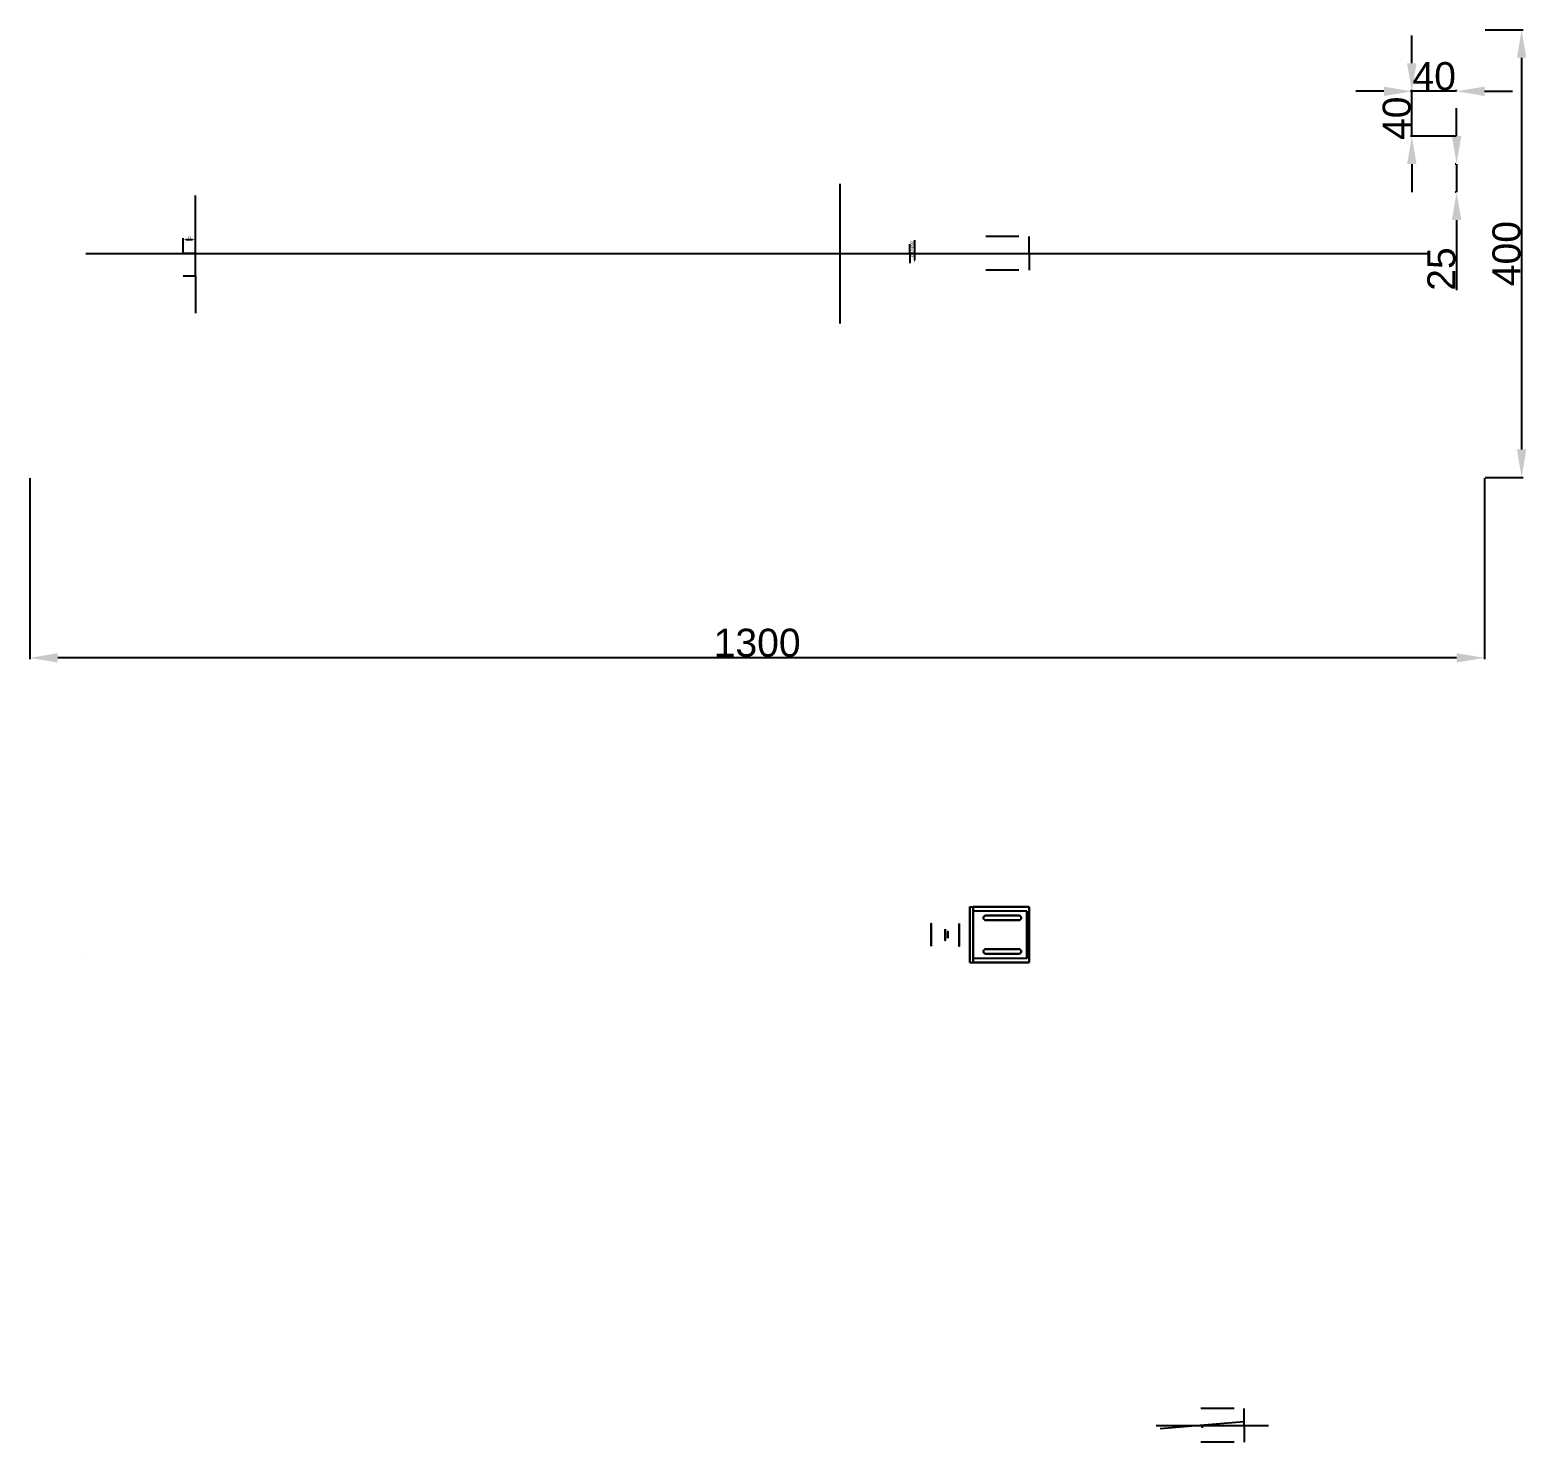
# Model space of a CAD drawing. Header units: millimetres. Extents: x -476 to 1524, y -902 to 360.
# Drawn here: x -476 to 853, y -902 to 360 of the extents above; entities that cross this region are included whole.
import ezdxf

# ---------------------------------------------------------------- set-up
doc = ezdxf.new("R2010")
doc.units = ezdxf.units.MM
doc.styles.get("Standard").update_dxf_attribs({"font": 'arial.ttf'})
doc.dimstyles.new('ISO-25', dxfattribs={"dimtxt": 2.5, "dimasz": 2.5, "dimexe": 1.25, "dimexo": 0.625, "dimtad": 1, "dimtxsty": 'Standard', "dimcen": 2.5, "dimadec": 0, "dimazin": 0, "dimtfac": 1, "dimtmove": 0, "dimatfit": 3, "dimfxl": 1, "dimarcsym": 0})

# ---------------------------------------------------------------- blocks, each defined once
blk = doc.blocks.new('*D2')
at = {"color": 0, "lineweight": -2, "transparency": 16777216}
blk.add_line((314.1, 171.9), (314.1, 161.9), dxfattribs=at)
at = {"color": 0, "transparency": 16777216}
blk.add_solid([(313.7, 161.9), (314.5, 161.9), (314.1, 159.4)], dxfattribs=at)
at = {"layer": 'Defpoints', "color": 0, "transparency": 16777216}
for p in [(314.1, 160.6, 55.7), (314.1, 159.4, 23.7)]:
    blk.add_point(p, dxfattribs=at)
at = {"color": 0, "transparency": 16777216, "insert": (312.1, 168.1), "char_height": 2.5, "attachment_point": 5, "rotation": 90}
blk.add_mtext('∅32', dxfattribs=at)
blk = doc.blocks.new('*D4')
at = {"color": 0, "lineweight": -2, "transparency": 16777216}
blk.add_line((314.1, 171.9), (314.1, 161.9), dxfattribs=at)
at = {"color": 0, "transparency": 16777216}
blk.add_solid([(313.7, 161.9), (314.5, 161.9), (314.1, 159.4)], dxfattribs=at)
at = {"layer": 'Defpoints', "color": 0, "transparency": 16777216}
for p in [(314.1, 160.6, 55.7), (314.1, 159.4, 23.7)]:
    blk.add_point(p, dxfattribs=at)
at = {"color": 0, "transparency": 16777216, "insert": (312.1, 168.1), "char_height": 2.5, "attachment_point": 5, "rotation": 90}
blk.add_mtext('∅32', dxfattribs=at)
blk = doc.blocks.new('*D5')
at = {"color": 0, "lineweight": -2, "transparency": 16777216}
blk.add_line((314.1, 165), (314.1, 154), dxfattribs=at)
at = {"color": 0, "transparency": 16777216}
blk.add_solid([(313.7, 154), (314.5, 154), (314.1, 151.5)], dxfattribs=at)
at = {"layer": 'Defpoints', "color": 0, "transparency": 16777216}
for p in [(314.1, 151.5, 29.4), (314.1, 151.5, 32.9)]:
    blk.add_point(p, dxfattribs=at)
at = {"color": 0, "transparency": 16777216, "insert": (311.9, 160.8), "char_height": 2.5, "attachment_point": 5, "rotation": 90}
blk.add_mtext('∅3,5', dxfattribs=at)
blk = doc.blocks.new('*D17')
at = {"color": 0, "lineweight": -2, "transparency": 16777216}
for p, q in [((-339.4, 160.6), (-339.4, 173.7)), ((-328.4, 160.6), (-328.4, 173.7)), ((-330.9, 172.4), (-336.9, 172.4))]:
    blk.add_line(p, q, dxfattribs=at)
at = {"color": 0, "transparency": 16777216}
for points in [[(-336.9, 172.8), (-336.9, 172), (-339.4, 172.4)], [(-330.9, 172.8), (-330.9, 172), (-328.4, 172.4)]]:
    blk.add_solid(points, dxfattribs=at)
at = {"layer": 'Defpoints', "color": 0, "transparency": 16777216}
for p in [(-339.4, 172.4), (-339.4, 160), (-328.4, 160, 55)]:
    blk.add_point(p, dxfattribs=at)
at = {"color": 0, "transparency": 16777216, "insert": (-333.9, 174.3), "char_height": 2.5, "attachment_point": 5}
blk.add_mtext('11', dxfattribs=at)
blk = doc.blocks.new('*D20')
at = {"color": 0, "lineweight": -2, "transparency": 16777216}
for p, q in [((-476.4, -40.6), (-476.4, -202.4)), ((823.6, -40.6), (823.6, -202.4)), ((798.6, -201.2), (-451.4, -201.2))]:
    blk.add_line(p, q, dxfattribs=at)
at = {"color": 0, "transparency": 16777216}
for points in [[(-451.4, -197), (-451.4, -205.3), (-476.4, -201.2)], [(798.6, -197), (798.6, -205.3), (823.6, -201.2)]]:
    blk.add_solid(points, dxfattribs=at)
at = {"layer": 'Defpoints', "color": 0, "transparency": 16777216}
for p in [(-476.4, -40, 1.9), (823.6, -40, 1.9), (-476.4, -201.2)]:
    blk.add_point(p, dxfattribs=at)
at = {"color": 0, "transparency": 16777216, "insert": (173.6, -187.8), "char_height": 25, "attachment_point": 5}
blk.add_mtext('1300', dxfattribs=at)
blk = doc.blocks.new('*D23')
at = {"layer": 'Defpoints', "color": 0, "transparency": 16777216}
for p in [(798.6, 265), (823.6, 265, 401.9), (823.6, 265, 151.9), (823.6, 240, 401.9), (823.6, 240, 151.9)]:
    blk.add_point(p, dxfattribs=at)
blk = doc.blocks.new('*D26')
at = {"color": 0, "lineweight": -2, "transparency": 16777216}
for p, q in [((758.6, 330), (758.6, 355)), ((758.6, 265), (758.6, 305)), ((758.6, 240), (758.6, 215))]:
    blk.add_line(p, q, dxfattribs=at)
at = {"color": 250, "lineweight": -2, "transparency": 16777216}
for p, q in [((798, 305), (757.4, 305)), ((798, 265), (757.4, 265))]:
    blk.add_line(p, q, dxfattribs=at)
at = {"color": 0, "transparency": 16777216}
for points in [[(754.4, 330), (762.8, 330), (758.6, 305)], [(754.4, 240), (762.8, 240), (758.6, 265)]]:
    blk.add_solid(points, dxfattribs=at)
at = {"layer": 'Defpoints', "color": 0, "transparency": 16777216}
for p in [(758.6, 305), (798.6, 305), (798.6, 265)]:
    blk.add_point(p, dxfattribs=at)
at = {"color": 250, "transparency": 16777216, "insert": (745.2, 280.9), "char_height": 25, "attachment_point": 5, "rotation": 90}
blk.add_mtext('40', dxfattribs=at)
blk = doc.blocks.new('*D27')
at = {"color": 250, "lineweight": -2, "transparency": 16777216}
for p, q in [((758.6, 305.6), (758.6, 306.3)), ((798.6, 305.6), (798.6, 306.3))]:
    blk.add_line(p, q, dxfattribs=at)
at = {"color": 0, "lineweight": -2, "transparency": 16777216}
for p, q in [((733.6, 305), (708.6, 305)), ((798.6, 305), (758.6, 305)), ((823.6, 305), (848.6, 305))]:
    blk.add_line(p, q, dxfattribs=at)
at = {"color": 0, "transparency": 16777216}
for points in [[(733.6, 309.2), (733.6, 300.8), (758.6, 305)], [(823.6, 309.2), (823.6, 300.8), (798.6, 305)]]:
    blk.add_solid(points, dxfattribs=at)
at = {"layer": 'Defpoints', "color": 0, "transparency": 16777216}
for p in [(758.6, 305), (758.6, 305), (798.6, 305)]:
    blk.add_point(p, dxfattribs=at)
at = {"color": 250, "transparency": 16777216, "insert": (778.6, 318.4), "char_height": 25, "attachment_point": 5}
blk.add_mtext('40', dxfattribs=at)
blk = doc.blocks.new('*D28')
at = {"color": 0, "lineweight": -2, "transparency": 16777216}
for p, q in [((824.2, 360), (858, 360)), ((856.7, 335), (856.7, -15)), ((824.2, -40), (858, -40))]:
    blk.add_line(p, q, dxfattribs=at)
at = {"color": 0, "transparency": 16777216}
for points in [[(852.6, 335), (860.9, 335), (856.7, 360)], [(852.6, -15), (860.9, -15), (856.7, -40)]]:
    blk.add_solid(points, dxfattribs=at)
at = {"layer": 'Defpoints', "color": 0, "transparency": 16777216}
for p in [(823.6, 360, 1.9), (823.6, -40, 1.9), (856.7, -40)]:
    blk.add_point(p, dxfattribs=at)
at = {"color": 0, "transparency": 16777216, "insert": (843.3, 160), "char_height": 25, "attachment_point": 5, "rotation": 90}
blk.add_mtext('400', dxfattribs=at)
blk = doc.blocks.new('*D29')
at = {"color": 0, "lineweight": -2, "transparency": 16777216}
for p, q in [((798.6, 265), (798.6, 290)), ((798.6, 240), (798.6, 215)), ((798.6, 190), (798.6, 127.3))]:
    blk.add_line(p, q, dxfattribs=at)
at = {"color": 250, "lineweight": -2, "transparency": 16777216}
for p, q in [((798, 240), (797.4, 240)), ((798, 215), (797.4, 215))]:
    blk.add_line(p, q, dxfattribs=at)
at = {"color": 0, "transparency": 16777216}
for points in [[(794.4, 265), (802.8, 265), (798.6, 240)], [(794.4, 190), (802.8, 190), (798.6, 215)]]:
    blk.add_solid(points, dxfattribs=at)
at = {"layer": 'Defpoints', "color": 0, "transparency": 16777216}
for p in [(798.6, 240), (798.6, 215), (798.6, 215)]:
    blk.add_point(p, dxfattribs=at)
at = {"color": 250, "transparency": 16777216, "insert": (785.2, 146.2), "char_height": 25, "attachment_point": 5, "rotation": 90}
blk.add_mtext('25', dxfattribs=at)

msp = doc.modelspace()

# ---------------------------------------------------------------- linework, layer by layer
for p, q in [((247.611, 222.485, 100.385), (247.611, 97.485, 100.385)), ((-328.389, 140, 26.899), (-328.389, 212, 26.899)), ((407.511, 175.147, 49.499), (377.911, 175.147, 49.499)), ((416.611, 160.147, 49.499), (416.611, 175.147, 49.499)), ((-426.389, 160, 26.899), (773.611, 160, 26.899)), ((-426.389, 160, 26.899), (-396.389, 160, 26.899)), ((-328.389, 160, 81.899), (-339.389, 160, 26.899)), ((247.611, 159.985, 100.385), (247.611, 159.985, 95.385)), ((310.111, 159.985, 73.414), (310.111, 168.485, 73.414)), ((310.111, 159.985, 75.914), (310.111, 159.985, 73.414)), ((310.111, 159.985, 73.414), (310.111, 151.485, 73.414)), ((310.111, 159.985, 87.885), (310.111, 159.985, 90.385)), ((310.111, 159.985, 90.385), (310.111, 151.485, 90.385)), ((416.611, 160.147, 49.499), (416.611, 145.147, 49.499)), ((-339.389, 140, 26.899), (-328.389, 140, 26.899)), ((-328.389, 140, 26.899), (-328.389, 106.71, 26.899)), ((407.511, 145.147, 49.499), (377.911, 145.147, 49.499)), ((363.611, -423.478, 102.499), (363.611, -473.478, 102.499)), ((363.611, -423.478, 52.499), (363.611, -423.478, 102.499)), ((363.611, -473.478, 52.499), (363.611, -423.478, 52.499)), ((363.611, -423.478, 102.499), (366.611, -423.478, 102.499)), ((363.611, -423.478, 52.499), (366.611, -423.478, 52.499)), ((366.611, -423.478, 52.499), (366.611, -473.478, 52.499)), ((366.611, -423.478, 102.499), (366.611, -423.478, 52.499)), ((366.611, -473.478, 102.499), (366.611, -423.478, 102.499)), ((416.611, -423.478, 52.499), (366.611, -423.478, 52.499)), ((366.611, -423.478, 52.499), (366.611, -473.478, 52.499)), ((366.611, -473.478, 49.499), (366.611, -423.478, 49.499)), ((366.611, -423.478, 49.499), (416.611, -423.478, 49.499)), ((366.611, -423.478, 52.499), (366.611, -423.478, 49.499)), ((416.611, -473.478, 52.499), (416.611, -423.478, 52.499)), ((416.611, -423.478, 49.499), (416.611, -473.478, 49.499)), ((416.611, -423.478, 52.499), (416.611, -423.478, 49.499)), ((366.611, -427.625, 102.899), (366.611, -469.625, 102.899)), ((366.611, -427.625, 60.899), (366.611, -427.625, 102.899)), ((366.611, -469.625, 60.899), (366.611, -427.625, 60.899)), ((414.611, -427.625, 60.899), (366.611, -427.625, 60.899)), ((414.611, -427.625, 102.899), (366.611, -427.625, 102.899)), ((377.911, -431.353, 52.499), (377.911, -431.353, 49.499)), ((377.911, -431.353, 52.499), (407.511, -431.353, 52.499)), ((407.511, -431.353, 49.499), (377.911, -431.353, 49.499)), ((377.911, -435.603, 52.499), (377.911, -435.603, 49.499)), ((407.511, -435.603, 52.499), (377.911, -435.603, 52.499)), ((377.911, -435.603, 49.499), (407.511, -435.603, 49.499)), ((407.511, -431.353, 52.499), (407.511, -431.353, 49.499)), ((407.511, -435.603, 52.499), (407.511, -435.603, 49.499)), ((414.611, -469.625, 102.899), (414.611, -427.625, 102.899)), ((414.611, -427.625, 60.899), (414.611, -469.625, 60.899)), ((414.611, -427.625, 102.899), (414.611, -427.625, 60.899)), ((377.911, -461.353, 52.499), (377.911, -461.353, 49.499)), ((377.911, -461.353, 52.499), (407.511, -461.353, 52.499)), ((407.511, -461.353, 49.499), (377.911, -461.353, 49.499)), ((407.511, -461.353, 52.499), (407.511, -461.353, 49.499)), ((-426.389, -468.625, 28.899), (-426.389, -468.625, 26.899)), ((363.611, -473.478, 102.499), (363.611, -473.478, 52.499)), ((363.611, -473.478, 102.499), (366.611, -473.478, 102.499)), ((363.611, -473.478, 52.499), (366.611, -473.478, 52.499)), ((366.611, -469.625, 102.899), (366.611, -469.625, 60.899)), ((414.611, -469.625, 60.899), (366.611, -469.625, 60.899)), ((414.611, -469.625, 102.899), (366.611, -469.625, 102.899)), ((366.611, -473.478, 52.499), (366.611, -473.478, 102.499)), ((366.611, -473.478, 52.499), (416.611, -473.478, 52.499)), ((416.611, -473.478, 49.499), (366.611, -473.478, 49.499)), ((366.611, -473.478, 52.499), (366.611, -473.478, 49.499)), ((377.911, -465.603, 52.499), (377.911, -465.603, 49.499)), ((407.511, -465.603, 52.499), (377.911, -465.603, 52.499)), ((377.911, -465.603, 49.499), (407.511, -465.603, 49.499)), ((407.511, -465.603, 52.499), (407.511, -465.603, 49.499)), ((414.611, -469.625, 60.899), (414.611, -469.625, 102.899)), ((416.611, -473.478, 52.499), (416.611, -473.478, 49.499)), ((599.769, -871.964, 34.629), (570.169, -871.964, 34.629)), ((608.869, -886.964, 34.629), (608.869, -871.964, 34.629)), ((530.232, -887.122, 81.899), (630.506, -887.122, 81.899)), ((530.232, -887.122, 81.899), (530.232, -887.122, 20.414)), ((533.869, -889.611, 67.029), (608.869, -883.459, 34.629)), ((571.369, -886.535, 50.829), (571.369, -888.959, 50.829)), ((608.869, -886.964, 34.629), (608.869, -901.964, 34.629)), ((599.769, -901.964, 34.629), (570.169, -901.964, 34.629))]:
    msp.add_line(p, q)
at = {"extrusion": (1, 0, 0)}
msp.add_line((310.111, 159.985, 90.385), (310.111, 168.485, 90.385), dxfattribs=at)
at = {"extrusion": (-1, 0, 3.06162e-16)}
for centre, radius in [((448.625, 81.899, -329.111), 10), ((448.625, 81.899, -344.111), 3), ((448.625, 81.899, -354.111), 3)]:
    msp.add_circle(centre, radius, dxfattribs=at)
at = {"extrusion": (1, 0, -3.06162e-16)}
for centre, radius in [((-448.625, 81.899, 354.111), 10), ((-448.625, 81.899, 329.111), 5)]:
    msp.add_circle(centre, radius, dxfattribs=at)
at = {"extrusion": (1, -1.83697e-16, -6.12323e-17)}
for centre, radius in [((-433.125, 97.399, 363.611), 1.55), ((-433.125, 66.399, 363.611), 1.55), ((-448.625, 81.899, 363.611), 11), ((-464.125, 97.399, 363.611), 1.55), ((-464.125, 66.399, 363.611), 1.55)]:
    msp.add_circle(centre, radius, dxfattribs=at)
at = {"extrusion": (-1, 1.83697e-16, 6.12323e-17)}
for centre, radius in [((433.125, 97.399, -366.611), 1.55), ((433.125, 66.399, -366.611), 1.55), ((448.625, 81.899, -366.611), 11), ((464.125, 97.399, -366.611), 1.55), ((464.125, 66.399, -366.611), 1.55)]:
    msp.add_circle(centre, radius, dxfattribs=at)
at = {"extrusion": (1, 0, -1.83697e-16)}
msp.add_circle((-448.625, 81.899, 341.611), 5, dxfattribs=at)
at = {"extrusion": (1, 0, -6.12323e-17)}
for centre, radius in [((-448.625, 81.899, 341.611), 4), ((-448.625, 81.899, 366.611), 2.5)]:
    msp.add_circle(centre, radius, dxfattribs=at)
at = {"extrusion": (-1, 0, 6.12323e-17)}
msp.add_circle((448.625, 81.899, -341.611), 2.5, dxfattribs=at)
at = {"extrusion": (0, 0, -1)}
for centre, start, end in [((-377.911, -433.478, -52.499), 270, 90), ((-407.511, -433.478, -52.499), 90, 270), ((-377.911, -463.478, -52.499), 270, 90), ((-407.511, -463.478, -52.499), 90, 270)]:
    msp.add_arc(centre, 2.125, start, end, dxfattribs=at)
for centre, start, end in [((377.911, -433.478, 49.499), 90, 270), ((407.511, -433.478, 49.499), 270, 90), ((377.911, -463.478, 49.499), 90, 270), ((407.511, -463.478, 49.499), 270, 90)]:
    msp.add_arc(centre, 2.125, start, end)

# ---------------------------------------------------------------- dimensions: what is measured, and where the dimension line sits
dim = msp.add_aligned_dim(p1=(823.611, 360, 1.899), p2=(823.611, -40, 1.899), distance=33.111, dimstyle='ISO-25', override={"dimtxt": 25, "dimasz": 25})
dim.commit()
dim.dimension.update_dxf_attribs({"geometry": '*D28', "text_midpoint": (843.332, 160)})
at = {"color": 250}
dim = msp.add_linear_dim(base=(758.611, 305, 401.899), p1=(798.611, 265, 401.899), p2=(798.611, 305, 401.899), angle=90, dimstyle='ISO-25', override={"dimtxt": 25, "dimasz": 25, "dimclre": 250, "dimclrt": 250, "dimtmove": 1}, dxfattribs=at)
dim.commit()
dim.dimension.update_dxf_attribs({"geometry": '*D26', "text_midpoint": (758.611, 280.919, 401.899), "dimtype": 160})
dim = msp.add_linear_dim(base=(758.611, 305, 401.899), p1=(798.611, 305, 401.899), p2=(758.611, 305, 401.899), dimstyle='ISO-25', override={"dimtxt": 25, "dimasz": 25, "dimclre": 250, "dimclrt": 250}, dxfattribs=at)
dim.commit()
dim.dimension.update_dxf_attribs({"geometry": '*D27', "text_midpoint": (778.611, 318.389, 401.899)})
dim = msp.add_aligned_dim(p1=(798.611, 240, 401.899), p2=(798.611, 215, 401.899), distance=0, dimstyle='ISO-25', override={"dimtxt": 25, "dimasz": 25, "dimclre": 250, "dimclrt": 250}, dxfattribs=at)
dim.commit()
dim.dimension.update_dxf_attribs({"geometry": '*D29', "text_midpoint": (785.221, 146.162, 401.899)})
dim = msp.add_angular_dim_2l(base=(798.61057865, 265.000069578), line1=((823.61057865, 240.000069578, 401.899279788), (823.61057865, 240.000069578, 151.899279788)), line2=((823.61057865, 265.000069578, 401.899279788), (823.61057865, 265.000069578, 151.899279788)), dimstyle='ISO-25')
dim.commit()
dim.dimension.update_dxf_attribs({"geometry": '*D23', "text_midpoint": (798.61057865, 265.000069578)})
dim = msp.add_linear_dim(base=(-339.389, 172.412, 26.899), p1=(-328.389, 160, 81.899), p2=(-339.389, 160, 26.899), dimstyle='ISO-25')
dim.commit()
dim.dimension.update_dxf_attribs({"geometry": '*D17', "text_midpoint": (-333.889, 174.292, 26.899)})
for p1, p2, picture, middle in [((314.111, 151.525, 75.164), (314.111, 151.504, 71.664), '*D5', (314.111, 160.774, 42.215)), ((314.111, 160.63, 97.887), (314.111, 159.37, 65.912), '*D2', (314.111, 168.133, 42.215)), ((314.111, 160.63, 97.887), (314.111, 159.37, 65.912), '*D4', (314.111, 168.133, 42.215))]:
    dim = msp.add_diameter_dim_2p(p1=p1, p2=p2, dimstyle='ISO-25')
    dim.commit()
    dim.dimension.update_dxf_attribs({"geometry": picture, "text_midpoint": middle, "dimtype": 163})
dim = msp.add_linear_dim(base=(-476.389, -201.151), p1=(823.611, -40, 1.899), p2=(-476.389, -40, 1.899), dimstyle='ISO-25', override={"dimtxt": 25, "dimasz": 25})
dim.commit()
dim.dimension.update_dxf_attribs({"geometry": '*D20', "text_midpoint": (173.611, -187.754)})

doc.saveas('drawing.dxf')
